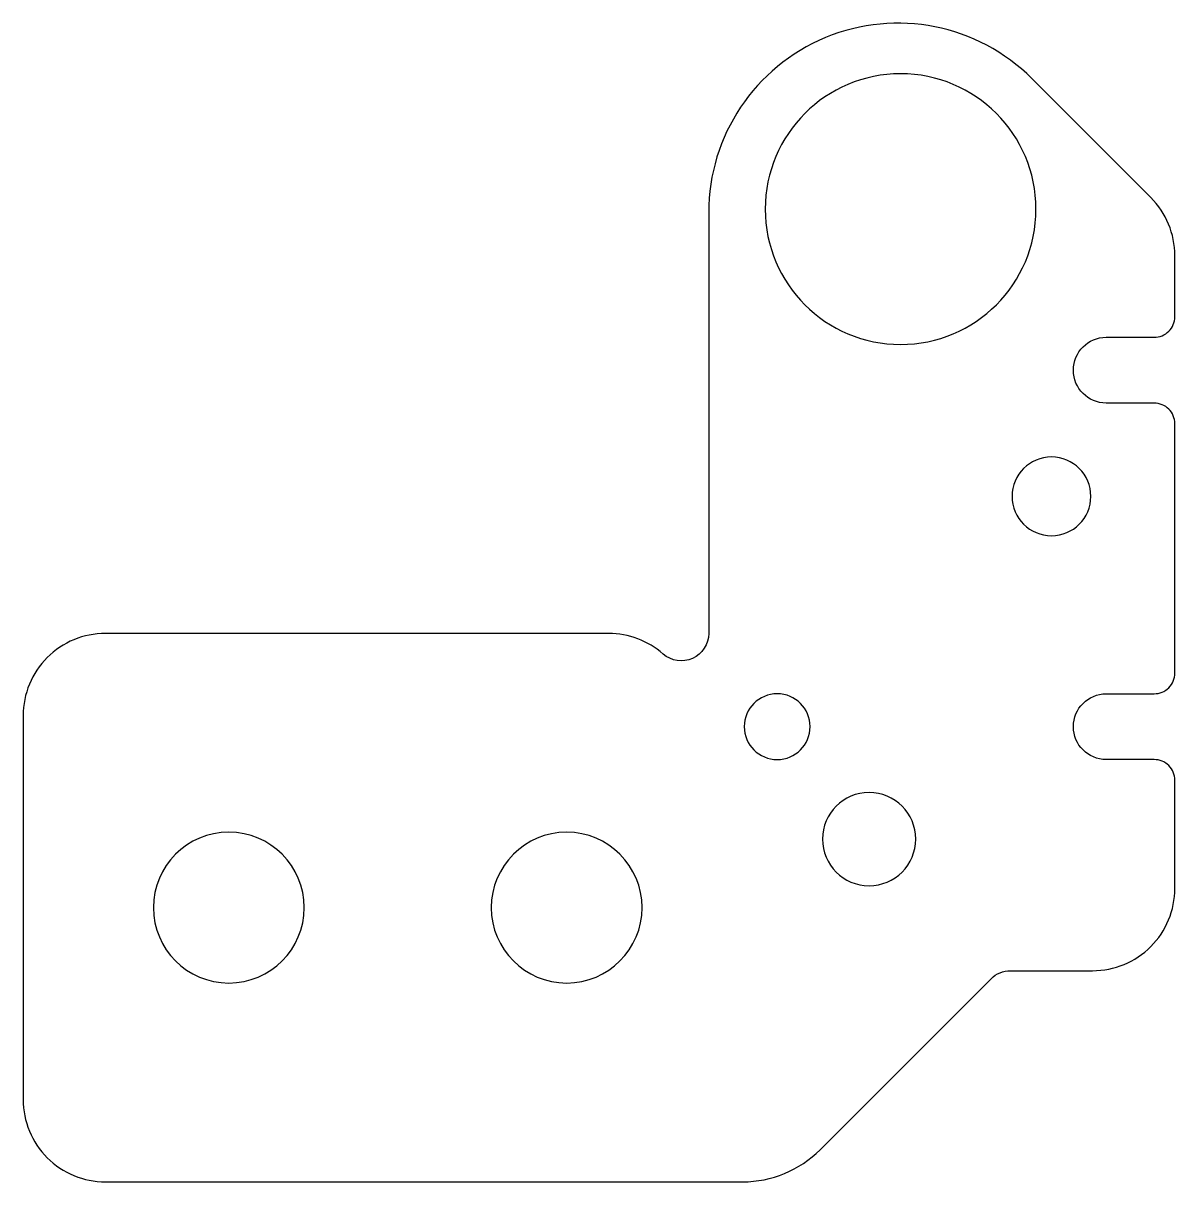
# Model space of a CAD drawing. Header units: millimetres. Extents: x 74 to 116, y -31.1 to 11.2.
import ezdxf

# ---------------------------------------------------------------- set-up
doc = ezdxf.new("R2010")
doc.units = ezdxf.units.MM
doc.layers.get('0').update_dxf_attribs({"linetype": 'CONTINUOUS'})

msp = doc.modelspace()

# ---------------------------------------------------------------- linework, layer by layer
msp.add_lwpolyline([(115.25, -0.281, 0.414214), (116, 0.469), (116, 2.697, 0.198912), (115.121, 4.819), (110.786, 9.154, 0.668179), (99, 4.271), (99, -11.081, -0.645751), (97.339, -11.831, 0.182676), (95.354, -11.081), (77, -11.081, 0.414214), (74, -14.081), (74, -28.081, 0.414214), (77, -31.081), (100.236, -31.081, 0.198912), (103.064, -29.909), (109.3, -23.674, -0.198912), (110.007, -23.381), (113, -23.381, 0.414214), (116, -20.381), (116, -16.431, 0.414214), (115.25, -15.681), (113.5, -15.681, -1), (113.5, -13.281), (115.25, -13.281, 0.414214), (116, -12.531), (116, -3.431, 0.414214), (115.25, -2.681), (113.5, -2.681, -1), (113.5, -0.281)], format="xyb", close=True)
at = {"extrusion": (-1.90787e-22, -1.04578e-23, -1)}
for centre, radius in [((-106, 4.394, 0), 4.937), ((-111.5, -6.081, 0), 1.437), ((-101.5, -14.481, 0), 1.2), ((-104.85, -18.581, 0), 1.7), ((-81.5, -21.081, 0), 2.75), ((-93.821, -21.081, 0), 2.75)]:
    msp.add_circle(centre, radius, dxfattribs=at)

doc.saveas('drawing.dxf')
